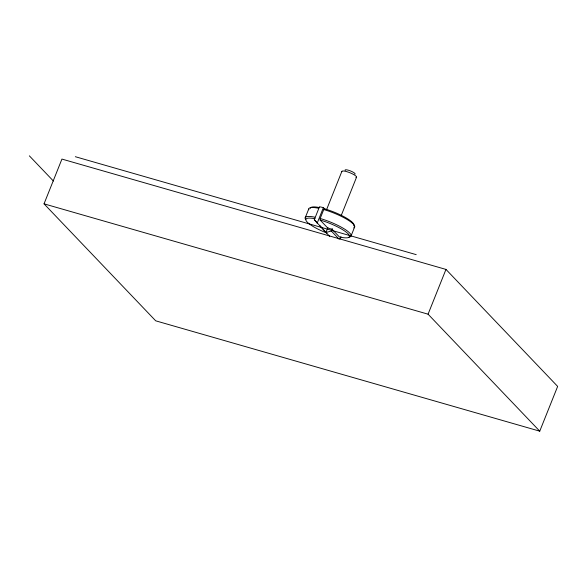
<?xml version="1.0" encoding="UTF-8"?>
<svg xmlns="http://www.w3.org/2000/svg" width="587" height="587" viewBox="0 0 587 587"><rect width="100%" height="100%" fill="white"/><g stroke="black" fill="none" stroke-linecap="round" stroke-linejoin="round"><path stroke-width="0.88" d="M320.12 220.03A23.443 5.034 21.8 0 1 347.027 232.775A23.443 5.034 21.8 0 1 340.321 237.163L339.403 236.95L332.044 229.246L327.729 228.005L320.12 220.03L320.172 218.496L323.753 209.544L324.596 208.84A23.443 5.034 21.8 0 1 353.712 225.848M44.032 203.843L61.936 159.077L445.973 269.418L557.65 386.4L539.747 431.166L155.709 320.825L44.032 203.843L428.07 314.184L539.747 431.166M305.159 217.924L308.74 208.972M329.689 236.407L314.287 219.743L319.482 206.756L323.4 207.585L325.286 209.566M317.134 223.258L323.4 207.585M326.555 209.706L341.861 171.426M319.695 225.408L325.939 232.481L327.92 227.536M325.939 232.481L331.332 231.036L332.308 228.6M341.267 215.414L356.573 177.142M339.998 238.96L340.974 236.532M351.129 235.776L354.709 226.824M428.07 314.184L445.973 269.418M75.327 156.707L416.212 254.648M331.332 231.036L339.081 239.151M314.287 219.743L317.288 222.891M29.35 155.834L53.402 181.031M341.891 171.675A7.895 1.695 21.8 0 1 350.461 172.96A7.895 1.695 21.8 0 1 355.905 177.575M345.185 170.457A5.422 1.167 21.8 0 1 350.307 170.868A5.422 1.167 21.8 0 1 354.944 174.244M320.172 218.496A24.683 5.298 21.8 0 1 345.024 229.378A24.683 5.298 21.8 0 1 349.045 237.141M305.717 219.611A24.683 5.298 21.8 0 1 314.859 217.175M323.753 209.544A24.683 5.298 21.8 0 1 347.548 219.758A24.683 5.298 21.8 0 1 353.697 227.903M308.821 209.75A24.683 5.298 21.8 0 1 318.44 208.224M326.856 233.046A23.443 5.034 21.8 0 1 306.752 221.578A23.443 5.034 21.8 0 1 315.072 218.782M310.34 208.304A23.443 5.034 21.8 0 1 319.548 207.585"/></g></svg>
